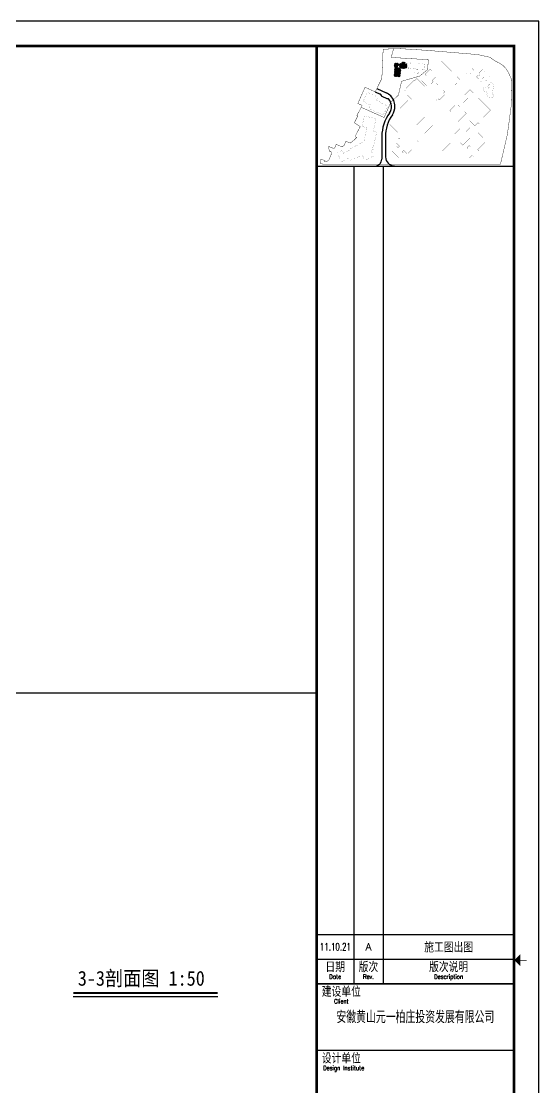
# Model space of a CAD drawing. Extents: x -395226 to -176901, y -140672 to 68263.
# Drawn here: x -225782 to -215295, y -106974 to -85367 of the extents above; entities that cross this region are included whole.
import ezdxf
from ezdxf.enums import TextEntityAlignment as Align

# ---------------------------------------------------------------- set-up
doc = ezdxf.new("R2010")
doc.units = 0
doc.header["$LTSCALE"] = 1000
doc.header["$MEASUREMENT"] = 0
doc.linetypes.add('DASH', pattern=[0.35, 0.25, -0.1])
for name, color, linetype in [('00000', 7, 'CONTINUOUS'), ('A-COLUMN-hatch', 252, 'CONTINUOUS'), ('A-NOTE', 150, 'CONTINUOUS'), ('A-SITE', 7, 'CONTINUOUS'), ('A-TEXT-CN', 31, 'CONTINUOUS'), ('图框', 7, 'CONTINUOUS')]:
    doc.layers.add(name, color=color, linetype=linetype)
doc.styles.add('PRC-B', font='SIMHEI.TTF', dxfattribs={"width": 0.9})
doc.styles.add('TKZ1_tjhts.shx', font='tjromant.shx', dxfattribs={"bigfont": 'tjhts.shx'})
doc.styles.add('TKZ2_tjkts.shx', font='tjromant.shx', dxfattribs={"bigfont": 'tjkts.shx'})

# ---------------------------------------------------------------- blocks, each defined once
blk = doc.blocks.new('TJAD_TK_A0')
at = {"layer": '00000', "color": 2}
for p, q in [((2096.39, 372.04), (2100.2, 370.33)), ((2095.74, 370.72), (2097.75, 369.81)), ((2097.94, 369.61), (2098.09, 369.23)), ((2098.38, 368.93), (2100.42, 368.01)), ((2098.38, 352.67), (2098.38, 343.42)), ((2099.88, 352.53), (2099.91, 344.35))]:
    blk.add_line(p, q, dxfattribs=at)
at = {"layer": '00000'}
blk.add_lwpolyline([(2072, 340.66), (2152, 340.66), (2152, 389.3), (2072, 389.3)], close=True, dxfattribs=at)
at = {"layer": '00000', "linetype": 'DASH', "ltscale": 0.5, "const_width": 0.148, "flags": 128}
for points in [[(2098.95, 387.95), (2098.95, 387.95), (2098.42, 376.16), (2095.74, 370.72), (2091.6, 372.58), (2088.7, 366.02), (2090.44, 365.22), (2088.9, 362.22), (2088.86, 362.24), (2088.3, 361.18), (2088.72, 360.95), (2088.57, 360.64), (2088.52, 360.66), (2088.28, 360.19), (2087.74, 359.13), (2087.34, 358.28), (2087.29, 358.17), (2087.67, 357.92), (2088.01, 357.7), (2089.67, 356.57), (2088.87, 355.2), (2088.89, 355.2), (2088.18, 353.84), (2087.9, 353.27), (2087.73, 352.98), (2087.63, 352.95), (2087.9, 352.35), (2088.21, 352.18), (2087.96, 351.95), (2087.28, 351.28), (2085.6, 349.94), (2085.56, 349.99), (2084.77, 350.31), (2084.35, 350.49), (2083.83, 350.7), (2083.66, 350.3), (2083.15, 349.02), (2082.31, 348.41), (2081.25, 348.85), (2081.13, 348.92), (2080.36, 349.24), (2079.89, 349.45), (2079.64, 348.88), (2079.28, 347.95), (2078.61, 347.89), (2077.92, 348.13), (2076.76, 348.62), (2076.96, 347.62), (2077.18, 346.53), (2077.77, 346.62), (2077.92, 345.88), (2078.07, 345.41), (2077.87, 345.36), (2077.07, 343.4), (2076.98, 343.19), (2076.89, 342.99), (2076.78, 342.84), (2076.57, 342.74), (2075.43, 342.41), (2075.25, 342.4), (2075.3, 342.58), (2075.43, 342.81), (2074.96, 343), (2073.67, 343.48), (2073.56, 343.21), (2073.63, 341.56), (2074.4, 341.47), (2075.16, 341.41), (2075.93, 341.4), (2090.81, 341.4), (2146.51, 341.4), (2149.35, 353.68), (2150.82, 364.77), (2150.89, 366.69), (2150.95, 368.6), (2151.02, 370.52), (2151.09, 372.44), (2151.05, 375.6), (2150.72, 376.44), (2149.55, 378.92), (2148.77, 380.1), (2147.5, 381.45), (2146.12, 382.37), (2144.65, 383.06), (2142.2, 384.74), (2137.28, 385.82), (2116.63, 387.55), (2104.47, 388.31), (2104.47, 388.31)], [(2090.05, 364.45), (2099.34, 360.34), (2102.1, 366.56), (2105.13, 369.38), (2105.13, 369.38), (2105.13, 369.38), (2106.41, 374.99), (2106.41, 374.99), (2106.41, 374.99), (2106.41, 374.99), (2113.83, 377.14), (2113.83, 377.14), (2116.96, 379.74), (2117.28, 383.74), (2117.28, 383.74), (2102.22, 384.67), (2102.22, 384.67), (2103.17, 388.22), (2104.46, 388.31)]]:
    blk.add_lwpolyline(points, dxfattribs=at)
at = {"layer": '00000', "linetype": 'DASH', "ltscale": 30, "const_width": 0.148, "flags": 128}
blk.add_lwpolyline([(2103.17, 388.22), (2098.95, 387.95)], dxfattribs=at)
at = {"layer": '00000', "const_width": 0.0369}
for points in [[(2103.41, 377.12), (2103.75, 377.1), (2103.74, 376.97), (2105.76, 376.84), (2105.83, 377.87), (2105.94, 377.87), (2106.03, 379.3), (2105.92, 379.31), (2105.98, 380.34), (2104.74, 380.42), (2104.77, 381), (2104.92, 380.99), (2104.95, 381.4), (2105.6, 381.36), (2105.55, 380.54), (2106.36, 380.49), (2106.34, 380.23), (2107.67, 380.15), (2107.68, 380.41), (2108.49, 380.36), (2108.6, 382.09), (2107.79, 382.14), (2107.83, 382.73), (2106.5, 382.81), (2106.47, 382.22), (2105.66, 382.27), (2105.63, 381.86), (2104.98, 381.9), (2105, 382.31), (2103.53, 382.4), (2103.45, 381.08), (2103.68, 381.06)], [(2109.09, 380.32), (2109.9, 380.27), (2109.88, 380.01), (2111.21, 379.93), (2111.23, 380.19), (2111.92, 380.14), (2111.89, 379.68), (2111.75, 379.69), (2111.67, 378.37), (2111.79, 378.36), (2113.14, 378.28), (2113.22, 379.6), (2112.53, 379.64), (2112.54, 379.79), (2115.64, 379.6), (2115.66, 379.91), (2115.79, 379.9), (2115.92, 381.93), (2114.89, 381.99), (2114.89, 382.11), (2113.46, 382.2), (2113.45, 382.08), (2112.42, 382.15), (2112.37, 381.36), (2112.11, 381.38), (2112.14, 381.87), (2111.33, 381.92), (2111.37, 382.51), (2110.05, 382.59), (2110.01, 382), (2109.2, 382.05)], [(2114.52, 375.27), (2116.63, 373.16), (2117.82, 374.35), (2118.31, 373.86), (2119.23, 374.78), (2118.74, 375.26), (2122.5, 379.03), (2124.62, 376.9), (2121.2, 373.47), (2120.54, 374.12), (2117.13, 370.71), (2120.54, 367.29), (2121.2, 367.94), (2121.72, 367.42), (2123.83, 369.53), (2123.31, 370.06), (2123.96, 370.71), (2123.31, 371.36), (2126.74, 374.79), (2128.04, 373.48), (2130.15, 375.6), (2128.85, 376.9), (2129.43, 377.48), (2127.32, 379.59), (2126.74, 379.01), (2122.5, 383.25), (2118.59, 379.34), (2118.01, 379.92), (2115.9, 377.81), (2116.48, 377.23)], [(2129.9, 379.28), (2130.86, 378.33), (2131.12, 378.59), (2131.78, 377.93), (2131.93, 378.08), (2132.14, 377.87), (2132.59, 378.32), (2132.71, 378.2), (2131.85, 377.33), (2132.79, 376.4), (2133.03, 376.63), (2133.81, 377.41), (2133.53, 377.69), (2134.18, 378.35), (2134.38, 378.15), (2134.47, 378.24), (2135.04, 377.67), (2136.2, 378.83), (2135.63, 379.4), (2135.72, 379.49), (2134.95, 380.26), (2134.86, 380.17), (2134.29, 380.74), (2133.12, 379.58), (2132.33, 380.38), (2132.07, 380.12), (2131.4, 380.78)], [(2102.56, 346.74), (2105.29, 344.02), (2107.18, 345.91), (2106.66, 346.43), (2107.26, 347.04), (2108.57, 345.72), (2108.87, 346.02), (2109.07, 345.83), (2110.48, 347.24), (2110.48, 346.55), (2111.77, 345.27), (2112.84, 346.34), (2117.11, 342.07), (2122.41, 347.37), (2122.98, 346.8), (2126.22, 350.05), (2125.65, 350.61), (2127.04, 352), (2121.02, 358.03), (2119.63, 356.64), (2119.06, 357.21), (2115.82, 353.96), (2116.27, 353.51), (2113.26, 350.5), (2108.97, 354.87), (2111.94, 357.84), (2112.51, 357.27), (2115.75, 360.52), (2115.18, 361.08), (2116.57, 362.47), (2110.97, 368.08), (2110.9, 368.14), (2112.97, 370.21), (2115.75, 373), (2112.6, 376.15), (2111.79, 375.34), (2111.61, 375.52), (2108.24, 372.16), (2108.42, 371.98), (2107.62, 371.17), (2109, 369.79), (2108.71, 369.5), (2110.55, 367.66), (2109.58, 366.69), (2109.01, 367.26), (2105.76, 364.01), (2106.33, 363.44), (2101.03, 358.14), (2104.89, 354.28), (2103.82, 353.22), (2105.1, 351.94), (2105.79, 351.94), (2104.38, 350.52), (2104.57, 350.33), (2104.27, 350.03), (2105.58, 348.72), (2104.98, 348.11), (2104.45, 348.63)], [(2125.84, 362), (2129.25, 358.58), (2132.67, 362), (2132.02, 362.65), (2135.45, 366.08), (2138.22, 363.3), (2135.77, 360.84), (2135.28, 361.33), (2134.36, 360.42), (2134.85, 359.93), (2133.99, 359.06), (2136.1, 356.95), (2137.4, 358.25), (2137.98, 357.67), (2140.1, 359.79), (2139.52, 360.37), (2142.45, 363.3), (2137.56, 368.19), (2138.14, 368.77), (2136.03, 370.88), (2135.45, 370.3), (2134.14, 371.61), (2132.03, 369.49), (2133.33, 368.19), (2129.91, 364.76), (2129.25, 365.41), (2128.6, 364.76), (2128.08, 365.28), (2125.97, 363.17), (2126.49, 362.65)], [(2139.76, 372.61), (2139.52, 371.31), (2140.22, 371.18), (2140.16, 370.85), (2140.92, 370.71), (2140.84, 370.27), (2141.12, 370.22), (2140.94, 369.27), (2141.23, 369.22), (2141.16, 368.84), (2141.34, 368.81), (2141.3, 368.56), (2143.38, 368.17), (2143.63, 369.49), (2143.36, 369.54), (2143.53, 370.47), (2143.26, 370.52), (2143.58, 372.28), (2143.71, 372.25), (2143.91, 373.32), (2143.78, 373.35), (2143.93, 374.14), (2142.32, 374.44), (2142.17, 373.65), (2141.59, 373.75), (2141.39, 372.68), (2141.97, 372.58), (2141.87, 372.03), (2141.04, 372.19), (2141.07, 372.37)], [(2090.84, 366.87), (2091.71, 366.48), (2091.67, 366.38), (2093.69, 365.47), (2093.59, 365.26), (2093.73, 365.2), (2093.15, 363.92), (2099, 361.31), (2099.67, 362.81), (2099.83, 362.73), (2100.83, 364.97), (2098.37, 366.07), (2098.47, 366.29), (2096.2, 367.3), (2096.78, 368.62), (2092.47, 370.54)], [(2127.83, 352.5), (2131.25, 349.09), (2134.18, 352.02), (2135.98, 350.22), (2134.27, 348.51), (2133.8, 348.97), (2132.94, 348.11), (2133.41, 347.65), (2131.74, 345.99), (2133.85, 343.87), (2135.15, 345.18), (2135.74, 344.6), (2137.85, 346.71), (2137.27, 347.29), (2140.21, 350.22), (2138.9, 351.53), (2139.48, 352.11), (2137.37, 354.22), (2136.79, 353.64), (2134.18, 356.25), (2132.55, 354.62), (2131.25, 355.92), (2130.6, 355.27), (2130.07, 355.79), (2127.96, 353.68), (2128.48, 353.16)]]:
    blk.add_lwpolyline(points, close=True, dxfattribs=at)
blk.add_lwpolyline([(2138.13, 377.77), (2137.93, 377.57), (2138.24, 377.27), (2138.04, 377.07), (2137.54, 377.57), (2136.78, 376.81), (2137.53, 376.07), (2137.44, 375.97), (2138.38, 375.04), (2138.47, 375.13), (2138.71, 374.89), (2139.46, 375.65), (2139.23, 375.88), (2139.32, 375.97), (2139.21, 376.09), (2139.81, 376.69), (2140.18, 376.31), (2139.76, 375.9), (2140.53, 375.13), (2140.95, 375.54), (2141.52, 374.97), (2142.68, 376.13), (2142.11, 376.7), (2142.23, 376.82), (2141.46, 377.59), (2141.34, 377.47), (2140.08, 378.74), (2140.27, 378.93), (2139.32, 379.89), (2137.82, 378.39), (2138, 378.21), (2137.85, 378.06), (2138.13, 377.77)], dxfattribs=at)
at = {"layer": '00000', "color": 2}
blk.add_lwpolyline([(2100.63, 367.97), (2100.91, 367.96)], dxfattribs=at)
at = {"layer": '00000'}
blk.add_lwpolyline([(2093.96, 347.05, 0.0369, 0.0369, 0), (2094.37, 347.26, 0.0369, 0.0369, 0), (2094.91, 347.15, 0.0369, 0.0369, 0), (2094.82, 347.78, 0.0369, 0.0369, 0), (2094.71, 347.8, 0.0369, 0.0369, 0), (2094.83, 348.4, 0.0369, 0.0369, 0), (2094.95, 348.38, 0.0369, 0.0369, 0), (2095.28, 348.92, 0.0369, 0.0369, 0), (2095.15, 348.95, 0.0369, 0.0369, 0), (2096.34, 354.55, 0.0369, 0.0369, 0), (2094.96, 354.85, 0.0369, 0.0369, 0), (2096.04, 359.92, 0.0369, 0.0369, 0), (2091.3, 360.92, 0.0369, 0.0369, 0), (2090.39, 356.65, 0.0369, 0.0369, 0), (2092.37, 356.23, 0.0369, 0.0369, 0), (2091.18, 350.6, 0.0369, 0.0369, 0), (2085.39, 347.52, 0.0369, 0.0369, 0), (2085.55, 347.23, 0.0369, 0.0369, 0), (2082.9, 345.82, 0.0369, 0.0369, 0), (2082.27, 346.99, 0.0369, 0.0369, 0), (2080.29, 345.94, 0.0369, 0.0369, 0), (2082.17, 342.39, 0.0369, 0.0369, 0), (2085.07, 343.94, 0.0369, 0.0369, 0), (2085.58, 342.97, 0.0369, 0.0369, 0), (2087.32, 343.89, 0.0369, 0.0369, 0), (2087.48, 343.6, 0.0369, 0.0369, 0), (2090.43, 345.17, 0.0377, 0.0377, 0), (2091.63, 342.92, 0.0377, 0.0377, 0), (2095.15, 344.8, 0.0377, 0.0377, 0), (2093.96, 347.05, 0.0377, 0.0377, 0)], format="xyseb", dxfattribs=at)
at = {"layer": '00000', "color": 2}
for centre, radius, start, end in [((2097.6, 369.47), 0.37, 20.9944, 65.9049), ((2098.6, 369.43), 0.553, 200.9712, 245.9712), ((2097.85, 364.98), 5.84, 22.2752, 66.3255), ((2100.65, 368.52), 0.553, 245.9712, 269.3647), ((2100.88, 367.59), 0.374, 38.9972, 93.3988), ((2097.68, 364.73), 4.67, 325.5028, 42.0446), ((2097.59, 364.82), 6.14, 326.0273, 0.9878), ((2097.59, 364.82), 6.14, 326.0273, 0.9878), ((2097.59, 364.82), 6.14, 0.9878, 22.6607), ((2114.59, 352.5), 16.2, 143.5445, 179.383), ((2114.61, 352.75), 14.73, 144.0664, 180.842), ((2095.62, 343.42), 2.77, 270, 359.9996), ((2103.55, 344.35), 3.64, 180, 270)]:
    blk.add_arc(centre, radius, start, end, dxfattribs=at)
at = {"layer": '图框'}
for p, q in [((2162, 399.3), (973, 399.3)), ((2162, -441.7), (2162, 399.3)), ((2087, 340.66), (2087, 9.3)), ((2099, 340.66), (2099, 9.3)), ((2072, 29.3), (2152, 29.3)), ((2072, 19.3), (2152, 19.3)), ((2072, 9.3), (2152, 9.3))]:
    blk.add_line(p, q, dxfattribs=at)
at = {"layer": '图框', "const_width": 1.2}
blk.add_lwpolyline([(2152, -431.7), (2152, 389.3), (998, 389.3), (998, -431.7)], close=True, dxfattribs=at)
at = {"layer": '图框'}
for points, const_width in [([(2072, 389.3), (2072, -431.7)], 1), ([(2154.61, 18.8), (2157.11, 18.8)], 0.3), ([(2072, 9.3), (2152, 9.3)], 0.6), ([(2072, -17.7), (2152, -17.7)], 0.6)]:
    blk.add_lwpolyline(points, dxfattribs=dict(at, const_width=const_width))
blk.add_solid([(2154.61, 16.3), (2154.61, 21.3), (2152.11, 18.8)], dxfattribs=at)
at = {"layer": '图框', "style": 'TKZ2_tjkts.shx'}
for s, p in [('日期', (2079.5, 15.84)), ('版次', (2093, 15.84)), ('版次说明', (2125.5, 15.84)), ('建设单位', (2082, 5.84)), ('设计单位', (2082, -21.16))]:
    blk.add_text(s, height=3.6, dxfattribs=at).set_placement(p, align=Align.MIDDLE_CENTER)
at = {"layer": '图框', "width": 0.8}
for s, height, style, p in [('Date', 1.8, 'TKZ2_tjkts.shx', (2079.5, 12.14)), ('Rev.', 1.8, 'TKZ2_tjkts.shx', (2093, 12.14)), ('Description', 1.8, 'TKZ2_tjkts.shx', (2125.5, 12.14)), ('Client', 1.8, 'TKZ2_tjkts.shx', (2082, 2.14)), ('安徽黄山元一柏庄投资发展有限公司', 5, 'TKZ1_tjhts.shx', (2112, -4.2)), ('Design Institute', 1.8, 'TKZ2_tjkts.shx', (2082.93, -24.86))]:
    blk.add_text(s, height=height, dxfattribs=dict(at, style=style)).set_placement(p, align=Align.MIDDLE_CENTER)

msp = doc.modelspace()

# ---------------------------------------------------------------- hatches: boundary and pattern name
at = {"layer": 'A-COLUMN-hatch'}
h = msp.add_hatch(dxfattribs=at)
h.set_pattern_fill('ANSI31', color=256, scale=75, angle=90, style=0)
h.set_pattern_definition([(135, (-215294.666, -106392.259), (-6.629126, -6.629126), [])])
h.paths.add_polyline_path([(-218069.5, -86191.7), (-218071.3, -86221.1), (-218111.8, -86218.6), (-218113.1, -86239.3), (-218145.7, -86237.3), (-218144.5, -86216.6), (-218218.1, -86212), (-218222.2, -86278.2), (-218210.7, -86278.9), (-218223.9, -86476.2), (-218207.4, -86477.2), (-218207.8, -86483.6), (-218106.5, -86490), (-218103.3, -86438.4), (-218097.4, -86438.8), (-218092.9, -86367), (-218098.9, -86366.7), (-218095.6, -86315.1), (-218157.8, -86311.2), (-218155.9, -86282.4), (-218148.6, -86282.8), (-218147.3, -86262.1), (-218114.6, -86264.1), (-218117.2, -86305.1), (-218076.7, -86307.6), (-218077.5, -86320.5), (-218011.2, -86324.6), (-218010.4, -86311.8), (-217970, -86314.3), (-217964.6, -86227.8), (-218005, -86225.3), (-218003.2, -86195.8)])

# ---------------------------------------------------------------- linework, layer by layer
at = {"layer": 'A-NOTE', "const_width": 35}
msp.add_lwpolyline([(-224729.5, -105055.4), (-221800.2, -105055.4)], dxfattribs=at)
at = {"layer": 'A-NOTE'}
msp.add_lwpolyline([(-224729.5, -105125.4), (-221800.2, -105125.4)], dxfattribs=at)
at = {"layer": 'A-SITE', "ltscale": 0.05}
msp.add_lwpolyline([(-219794.7, -98983.4), (-231549.7, -98983.4)], dxfattribs=at)

# ---------------------------------------------------------------- block references
at = {"layer": '图框', "xscale": 50, "yscale": 50, "zscale": 50}
msp.add_blockref('TJAD_TK_A0', (-323394.7, -105332.1), dxfattribs=at)

# ---------------------------------------------------------------- texts
at = {"layer": 'A-TEXT-CN', "style": 'PRC-B', "width": 0.9}
msp.add_text('3-3剖面图 1:50', height=300, dxfattribs=at).set_placement((-224636.8, -104907.3, 0))
at = {"layer": '图框', "style": 'TKZ1_tjhts.shx', "width": 0.7}
msp.add_text('11.10.21', height=150, dxfattribs=at).set_placement((-219415.8, -104117.3), align=Align.MIDDLE_CENTER)
at = {"layer": '图框', "style": 'TKZ1_tjhts.shx'}
for s, height, p in [('A', 150, (-218744.7, -104117.3)), ('施工图出图', 180, (-217119.7, -104140.9))]:
    msp.add_text(s, height=height, dxfattribs=at).set_placement(p, align=Align.MIDDLE_CENTER)

doc.saveas('drawing.dxf')
